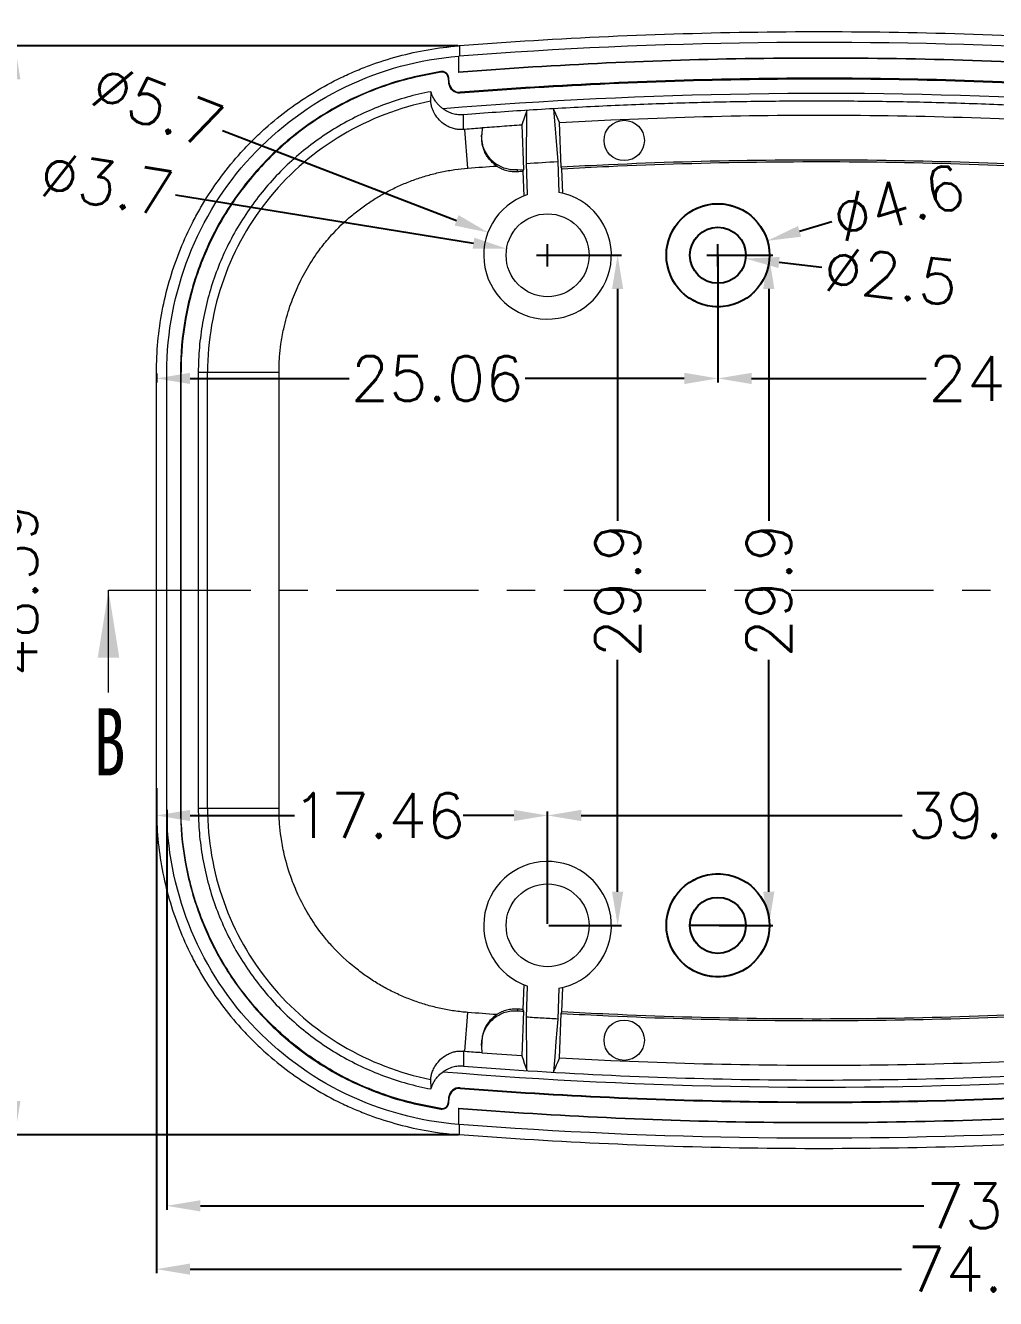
# Model space of a CAD drawing. Header units: inches. Extents: x 2768 to 3285, y 323 to 492.
# Drawn here: x 3093.3 to 3136.6, y 391.9 to 448.7 of the extents above; entities that cross this region are included whole.
import ezdxf

# ---------------------------------------------------------------- set-up
doc = ezdxf.new("R2010")
doc.units = ezdxf.units.IN
doc.linetypes.add('CENTER', pattern=[10.16, 6.35, -1.27, 1.27, -1.27])
doc.styles.add('SLDTEXTSTYLE6', font='TXT', dxfattribs={"width": 0.7})
doc.styles.get("Standard").update_dxf_attribs({"font": 'txt', "bigfont": 'gbcbig.shx'})
doc.dimstyles.new('2', dxfattribs={"dimtxt": 2, "dimasz": 1.5, "dimexe": 0.18, "dimexo": 0.0625, "dimgap": 0.1, "dimtad": 0, "dimzin": 12, "dimdsep": 46, "dimtxsty": 'Standard', "dimcen": 0.5, "dimclrd": 3, "dimclre": 3, "dimadec": 0, "dimazin": 0, "dimtfac": 1, "dimtofl": 0, "dimtmove": 0, "dimatfit": 3, "dimfxl": 1, "dimtolj": 1, "dimtzin": 0, "dimarcsym": 0})

# ---------------------------------------------------------------- blocks, each defined once
blk = doc.blocks.new('*D147')
at = {"color": 3, "lineweight": -2}
for p, q in [((3099.576, 413.708), (3099.576, 395.855)), ((3173.376, 411.323), (3173.376, 395.855)), ((3101.076, 396.035), (3133.376, 396.035)), ((3171.876, 396.035), (3139.576, 396.035))]:
    blk.add_line(p, q, dxfattribs=at)
at = {"color": 3}
for points in [[(3101.076, 396.285), (3101.076, 395.785), (3099.576, 396.035)], [(3171.876, 396.285), (3171.876, 395.785), (3173.376, 396.035)]]:
    blk.add_solid(points, dxfattribs=at)
at = {"layer": 'Defpoints', "color": 0}
for p in [(3099.576, 413.77), (3173.376, 411.385), (3099.576, 396.035)]:
    blk.add_point(p, dxfattribs=at)
at = {"color": 0, "insert": (3136.476, 396.035), "char_height": 2, "attachment_point": 5}
blk.add_mtext('\\A1;73.8', dxfattribs=at)
blk = doc.blocks.new('*D148')
at = {"color": 3, "lineweight": -2}
for p, q in [((3099.116, 413.708), (3099.116, 393.031)), ((3173.837, 411.323), (3173.837, 393.031)), ((3100.616, 393.211), (3132.376, 393.211)), ((3172.337, 393.211), (3140.576, 393.211))]:
    blk.add_line(p, q, dxfattribs=at)
at = {"color": 3}
for points in [[(3100.616, 393.461), (3100.616, 392.961), (3099.116, 393.211)], [(3172.337, 393.461), (3172.337, 392.961), (3173.837, 393.211)]]:
    blk.add_solid(points, dxfattribs=at)
at = {"layer": 'Defpoints', "color": 0}
for p in [(3099.116, 413.77), (3173.837, 411.385), (3173.837, 393.211)]:
    blk.add_point(p, dxfattribs=at)
at = {"color": 0, "insert": (3136.476, 393.211), "char_height": 2, "attachment_point": 5}
blk.add_mtext('\\A1;74.72', dxfattribs=at)
blk = doc.blocks.new('*D149')
at = {"color": 3, "lineweight": -2}
for p, q in [((3112.564, 447.793), (3092.614, 447.793)), ((3092.794, 446.293), (3092.794, 427.599)), ((3092.794, 400.706), (3092.794, 419.399)), ((3112.576, 399.206), (3092.614, 399.206))]:
    blk.add_line(p, q, dxfattribs=at)
at = {"color": 3}
for points in [[(3092.544, 446.293), (3093.044, 446.293), (3092.794, 447.793)], [(3092.544, 400.706), (3093.044, 400.706), (3092.794, 399.206)]]:
    blk.add_solid(points, dxfattribs=at)
at = {"layer": 'Defpoints', "color": 0}
for p in [(3092.794, 447.793), (3112.626, 447.793), (3112.638, 399.206)]:
    blk.add_point(p, dxfattribs=at)
at = {"color": 0, "insert": (3092.794, 423.499), "char_height": 2, "attachment_point": 5, "rotation": 90}
blk.add_mtext('\\A1;48.59', dxfattribs=at)
blk = doc.blocks.new('*D151')
at = {"color": 3, "lineweight": -2}
for p, q in [((3124.176, 438.387), (3124.176, 432.774)), ((3148.976, 438.387), (3148.976, 432.774)), ((3125.676, 432.954), (3133.476, 432.954)), ((3147.476, 432.954), (3139.676, 432.954))]:
    blk.add_line(p, q, dxfattribs=at)
at = {"color": 3}
for points in [[(3125.676, 433.204), (3125.676, 432.704), (3124.176, 432.954)], [(3147.476, 433.204), (3147.476, 432.704), (3148.976, 432.954)]]:
    blk.add_solid(points, dxfattribs=at)
at = {"layer": 'Defpoints', "color": 0}
for p in [(3124.176, 438.45), (3148.976, 438.45), (3148.976, 432.954)]:
    blk.add_point(p, dxfattribs=at)
at = {"color": 0, "insert": (3136.576, 432.954), "char_height": 2, "attachment_point": 5}
blk.add_mtext('\\A1;24.8', dxfattribs=at)
blk = doc.blocks.new('*D152')
at = {"color": 3, "lineweight": -2}
for p, q in [((3124.176, 438.387), (3124.176, 432.774)), ((3099.116, 433.167), (3099.116, 432.774)), ((3100.616, 432.954), (3107.713, 432.954)), ((3122.676, 432.954), (3115.579, 432.954))]:
    blk.add_line(p, q, dxfattribs=at)
at = {"color": 3}
for points in [[(3100.616, 433.204), (3100.616, 432.704), (3099.116, 432.954)], [(3122.676, 433.204), (3122.676, 432.704), (3124.176, 432.954)]]:
    blk.add_solid(points, dxfattribs=at)
at = {"layer": 'Defpoints', "color": 0}
for p in [(3124.176, 438.45), (3099.116, 433.229), (3099.116, 432.954)]:
    blk.add_point(p, dxfattribs=at)
at = {"color": 0, "insert": (3111.646, 432.954), "char_height": 2, "attachment_point": 5}
blk.add_mtext('\\A1;25.06', dxfattribs=at)
blk = doc.blocks.new('*D153')
at = {"color": 3, "lineweight": -2}
for p, q in [((3099.116, 414.678), (3099.116, 413.273)), ((3116.573, 408.612), (3116.573, 413.633)), ((3100.616, 413.453), (3105.271, 413.453)), ((3115.073, 413.453), (3112.804, 413.453))]:
    blk.add_line(p, q, dxfattribs=at)
at = {"color": 3}
for points in [[(3100.616, 413.703), (3100.616, 413.203), (3099.116, 413.453)], [(3115.073, 413.703), (3115.073, 413.203), (3116.573, 413.453)]]:
    blk.add_solid(points, dxfattribs=at)
at = {"layer": 'Defpoints', "color": 0}
for p in [(3099.116, 414.74), (3116.573, 413.453), (3116.573, 408.55)]:
    blk.add_point(p, dxfattribs=at)
at = {"color": 0, "insert": (3109.037, 413.453), "char_height": 2, "attachment_point": 5}
blk.add_mtext('\\A1;17.46', dxfattribs=at)
blk = doc.blocks.new('*D154')
at = {"color": 3, "lineweight": -2}
for p, q in [((3116.573, 408.612), (3116.573, 413.633)), ((3156.439, 411.062), (3156.439, 413.633)), ((3118.073, 413.453), (3132.406, 413.453)), ((3154.939, 413.453), (3140.606, 413.453))]:
    blk.add_line(p, q, dxfattribs=at)
at = {"color": 3}
for points in [[(3118.073, 413.703), (3118.073, 413.203), (3116.573, 413.453)], [(3154.939, 413.703), (3154.939, 413.203), (3156.439, 413.453)]]:
    blk.add_solid(points, dxfattribs=at)
at = {"layer": 'Defpoints', "color": 0}
for p in [(3156.439, 413.453), (3156.439, 411), (3116.573, 408.55)]:
    blk.add_point(p, dxfattribs=at)
at = {"color": 0, "insert": (3136.506, 413.453), "char_height": 2, "attachment_point": 5}
blk.add_mtext('\\A1;39.87', dxfattribs=at)
blk = doc.blocks.new('*D157')
at = {"color": 3, "lineweight": -2}
for p, q in [((3124.239, 438.45), (3126.628, 438.45)), ((3126.448, 436.95), (3126.448, 426.6)), ((3126.448, 410.05), (3126.448, 420.4)), ((3124.239, 408.55), (3126.628, 408.55))]:
    blk.add_line(p, q, dxfattribs=at)
at = {"color": 3}
for points in [[(3126.198, 436.95), (3126.698, 436.95), (3126.448, 438.45)], [(3126.198, 410.05), (3126.698, 410.05), (3126.448, 408.55)]]:
    blk.add_solid(points, dxfattribs=at)
at = {"layer": 'Defpoints', "color": 0}
for p in [(3124.176, 438.45), (3124.176, 408.55), (3126.448, 408.55)]:
    blk.add_point(p, dxfattribs=at)
at = {"color": 0, "insert": (3126.448, 423.5), "char_height": 2, "attachment_point": 5, "rotation": 90}
blk.add_mtext('\\A1;29.9', dxfattribs=at)
blk = doc.blocks.new('*D158')
at = {"color": 3, "lineweight": -2}
for p, q in [((3116.635, 438.45), (3119.88, 438.45)), ((3119.7, 436.95), (3119.7, 426.6)), ((3119.7, 410.05), (3119.7, 420.4)), ((3116.635, 408.55), (3119.88, 408.55))]:
    blk.add_line(p, q, dxfattribs=at)
at = {"color": 3}
for points in [[(3119.45, 436.95), (3119.95, 436.95), (3119.7, 438.45)], [(3119.45, 410.05), (3119.95, 410.05), (3119.7, 408.55)]]:
    blk.add_solid(points, dxfattribs=at)
at = {"layer": 'Defpoints', "color": 0}
for p in [(3116.573, 438.45), (3119.7, 438.45), (3116.573, 408.55)]:
    blk.add_point(p, dxfattribs=at)
at = {"color": 0, "insert": (3119.7, 423.5), "char_height": 2, "attachment_point": 5, "rotation": 90}
blk.add_mtext('\\A1;29.9', dxfattribs=at)
blk = doc.blocks.new('*D159')
at = {"color": 3, "lineweight": -2}
for p, q in [((3102.059, 444.011), (3112.511, 440.006)), ((3116.573, 437.95), (3116.573, 438.95)), ((3116.073, 438.45), (3117.073, 438.45))]:
    blk.add_line(p, q, dxfattribs=at)
at = {"color": 3}
blk.add_solid([(3112.6, 440.24), (3112.421, 439.773), (3113.912, 439.47)], dxfattribs=at)
at = {"layer": 'Defpoints', "color": 0}
for p in [(3113.912, 439.47), (3119.234, 437.43)]:
    blk.add_point(p, dxfattribs=at)
at = {"color": 0, "insert": (3099.164, 445.121), "char_height": 2, "attachment_point": 5, "rotation": 339.0336}
blk.add_mtext('\\A1;∅5.7', dxfattribs=at)
blk = doc.blocks.new('*D160')
at = {"color": 3, "lineweight": -2}
for p, q in [((3099.967, 441.143), (3113.266, 438.986)), ((3116.573, 437.95), (3116.573, 438.95)), ((3116.073, 438.45), (3117.073, 438.45))]:
    blk.add_line(p, q, dxfattribs=at)
at = {"color": 3}
blk.add_solid([(3113.306, 439.233), (3113.226, 438.739), (3114.747, 438.746)], dxfattribs=at)
at = {"layer": 'Defpoints', "color": 0}
for p in [(3114.747, 438.746), (3118.399, 438.154)]:
    blk.add_point(p, dxfattribs=at)
at = {"color": 0, "insert": (3096.907, 441.639), "char_height": 2, "attachment_point": 5, "rotation": 350.7873}
blk.add_mtext('\\A1;∅3.7', dxfattribs=at)
blk = doc.blocks.new('*D161')
at = {"color": 3, "lineweight": -2}
for p, q in [((3129.263, 439.938), (3127.823, 439.517)), ((3124.176, 437.95), (3124.176, 438.95)), ((3123.676, 438.45), (3124.676, 438.45))]:
    blk.add_line(p, q, dxfattribs=at)
at = {"color": 3}
blk.add_solid([(3127.753, 439.757), (3127.894, 439.277), (3126.384, 439.096)], dxfattribs=at)
at = {"layer": 'Defpoints', "color": 0}
for p in [(3126.384, 439.096), (3121.969, 437.804)]:
    blk.add_point(p, dxfattribs=at)
at = {"color": 0, "insert": (3132.238, 440.808), "char_height": 2, "attachment_point": 5, "rotation": 16.3053}
blk.add_mtext('\\A1;∅4.6', dxfattribs=at)
blk = doc.blocks.new('*D162')
at = {"color": 3, "lineweight": -2}
for p, q in [((3124.176, 437.95), (3124.176, 438.95)), ((3123.676, 438.45), (3124.676, 438.45)), ((3128.822, 437.899), (3126.907, 438.126))]:
    blk.add_line(p, q, dxfattribs=at)
at = {"color": 3}
blk.add_solid([(3126.937, 438.375), (3126.878, 437.878), (3125.418, 438.303)], dxfattribs=at)
at = {"layer": 'Defpoints', "color": 0}
for p in [(3122.935, 438.597), (3125.418, 438.303)]:
    blk.add_point(p, dxfattribs=at)
at = {"color": 0, "insert": (3131.901, 437.535), "char_height": 2, "attachment_point": 5, "rotation": 353.2441}
blk.add_mtext('\\A1;∅2.5', dxfattribs=at)

msp = doc.modelspace()

# ---------------------------------------------------------------- linework, layer by layer
at = {"color": 7, "linetype": 'Continuous', "lineweight": 15}
for p, q in [((3112.638, 447.794), (3112.638, 447.332)), ((3112.603, 447.329), (3112.631, 447.331)), ((3112.603, 447.329), (3112.603, 446.623)), ((3112.603, 447.329), (3112.603, 446.623)), ((3111.808, 446.645), (3111.814, 446.618)), ((3112.621, 446.605), (3112.603, 446.623)), ((3112.135, 446.374), (3112.163, 446.377)), ((3112.135, 446.374), (3112.156, 446.133)), ((3112.156, 446.133), (3112.184, 446.135)), ((3112.184, 446.135), (3112.163, 446.377)), ((3111.367, 445.749), (3111.354, 445.325)), ((3112.667, 445.726), (3112.669, 445.698)), ((3115.648, 444.915), (3115.42, 444.27)), ((3115.628, 442.547), (3115.648, 444.915)), ((3117.111, 444.373), (3116.837, 444.987)), ((3116.837, 444.987), (3117.026, 442.633)), ((3115.42, 444.27), (3115.491, 442.276)), ((3117.182, 442.378), (3117.111, 444.373)), ((3113.017, 442.337), (3112.883, 444.064)), ((3113.631, 443.796), (3113.63, 443.752)), ((3113.632, 443.838), (3113.631, 443.797)), ((3113.648, 444.147), (3113.632, 443.838)), ((3115.678, 441.156), (3115.628, 442.547)), ((3117.026, 442.633), (3117.076, 441.255)), ((3115.226, 442.189), (3115.228, 442.259)), ((3115.228, 442.259), (3115.491, 442.276)), ((3115.491, 442.276), (3115.466, 442.204)), ((3115.466, 442.204), (3115.506, 441.092)), ((3117.213, 442.309), (3117.182, 442.378)), ((3117.252, 441.218), (3117.213, 442.309)), ((3099.116, 413.77), (3099.116, 433.229)), ((3099.576, 413.77), (3099.576, 433.229)), ((3100.21, 433.229), (3100.182, 433.229)), ((3100.182, 433.229), (3100.182, 413.77)), ((3100.21, 413.77), (3100.21, 433.229)), ((3100.982, 433.229), (3100.982, 413.77)), ((3100.982, 433.229), (3101.395, 433.229)), ((3101.395, 413.77), (3101.395, 433.229)), ((3101.395, 433.229), (3104.586, 433.229)), ((3104.586, 413.77), (3104.586, 433.229)), ((3100.21, 413.77), (3100.182, 413.77)), ((3101.395, 413.77), (3100.982, 413.77)), ((3104.586, 413.77), (3101.395, 413.77)), ((3115.506, 405.907), (3115.466, 404.795)), ((3115.628, 404.452), (3115.678, 405.844)), ((3117.076, 405.744), (3117.026, 404.367)), ((3117.213, 404.69), (3117.252, 405.782)), ((3112.883, 402.935), (3113.017, 404.663)), ((3115.491, 404.724), (3115.42, 402.73)), ((3115.466, 404.795), (3115.491, 404.724)), ((3117.111, 402.627), (3117.182, 404.622)), ((3117.182, 404.622), (3117.213, 404.69)), ((3113.63, 403.248), (3113.631, 403.204)), ((3113.631, 403.203), (3113.632, 403.161)), ((3113.648, 402.852), (3113.632, 403.161)), ((3111.354, 401.674), (3111.367, 401.251)), ((3112.667, 401.274), (3112.669, 401.302)), ((3112.156, 400.867), (3112.135, 400.625)), ((3112.135, 400.625), (3112.163, 400.623)), ((3112.184, 400.865), (3112.156, 400.867)), ((3112.163, 400.623), (3112.184, 400.865)), ((3111.814, 400.382), (3111.808, 400.354)), ((3112.603, 400.377), (3112.621, 400.395)), ((3112.603, 400.376), (3112.603, 399.671)), ((3112.603, 400.376), (3112.603, 399.671)), ((3112.631, 399.668), (3112.603, 399.671)), ((3112.638, 399.206), (3112.638, 399.668)), ((3112.638, 399.206), (3112.595, 399.209))]:
    msp.add_line(p, q, dxfattribs=at)
at = {"color": 1, "linetype": 'CENTER', "lineweight": 0}
msp.add_line((3096.974, 423.5), (3176.206, 423.5), dxfattribs=at)
at = {"color": 7, "linetype": 'Continuous', "lineweight": 0}
msp.add_line((3096.974, 418.94), (3096.974, 423.5), dxfattribs=at)
msp.add_line((3125.426, 408.55), (3122.926, 408.55))
at = {"color": 7, "linetype": 'Continuous', "lineweight": 15, "flags": 128}
for points in [[(3112.638, 447.794), (3112.614, 447.792), (3112.595, 447.791)], [(3112.603, 447.329), (3112.617, 447.33), (3112.631, 447.331)], [(3115.226, 404.811), (3115.227, 404.776), (3115.228, 404.741)], [(3115.648, 402.085), (3115.644, 402.586), (3115.64, 403.088), (3115.634, 403.77), (3115.628, 404.452)], [(3117.026, 404.367), (3116.986, 403.868), (3116.946, 403.369), (3116.892, 402.691), (3116.837, 402.012)], [(3112.815, 402.94), (3112.817, 402.603), (3112.82, 402.265)], [(3115.42, 402.73), (3115.477, 402.568), (3115.534, 402.407), (3115.591, 402.246), (3115.648, 402.085)], [(3116.837, 402.012), (3116.906, 402.166), (3116.974, 402.32), (3117.042, 402.473), (3117.111, 402.627)]]:
    msp.add_lwpolyline(points, dxfattribs=at)
at = {"color": 7, "linetype": 'Continuous', "lineweight": 15}
for centre, radius in [((3119.993, 443.574), 0.9), ((3116.573, 438.45), 1.85), ((3116.573, 408.55), 1.85), ((3119.993, 403.426), 0.9)]:
    msp.add_circle(centre, radius, dxfattribs=at)
for centre, radius in [((3124.176, 438.45), 2.3), ((3124.176, 438.45), 1.25), ((3124.176, 408.55), 2.3), ((3124.176, 408.55), 1.25)]:
    msp.add_circle(centre, radius)
for centre, radius, start, end in [((3111.864, 446.351), 0.3, 5, 100.6121), ((3111.864, 446.351), 0.272, 5, 100.6121), ((3112.632, 446.174), 0.478, 185, 274.4184), ((3112.632, 446.174), 0.45, 185, 274.4184), ((3116.573, 438.45), 2.85, 108.2952, 79.841), ((3116.573, 408.55), 2.85, 280.159, 251.7048), ((3112.632, 400.825), 0.478, 85.5816, 175), ((3112.632, 400.825), 0.45, 85.5816, 175), ((3111.864, 400.649), 0.3, 259.3879, 355), ((3111.864, 400.649), 0.272, 259.3879, 355)]:
    msp.add_arc(centre, radius, start, end, dxfattribs=at)
for points in [[(3165.834, 444.633), (3148.317, 447.781), (3130.398, 448.704), (3112.631, 447.331)], [(3112.815, 444.059), (3112.817, 444.284), (3112.819, 444.509), (3112.82, 444.734)], [(3112.883, 444.064), (3112.861, 444.063), (3112.838, 444.061), (3112.815, 444.059)], [(3113.647, 444.122), (3113.393, 444.103), (3113.138, 444.084), (3112.883, 444.064)], [(3115.628, 442.547), (3116.094, 442.577), (3116.56, 442.606), (3117.026, 442.633)], [(3113.017, 442.337), (3113.446, 442.37), (3113.876, 442.402), (3114.306, 442.432)], [(3115.226, 442.189), (3115.306, 442.194), (3115.386, 442.199), (3115.466, 442.204)], [(3114.306, 404.567), (3113.876, 404.598), (3113.446, 404.63), (3113.017, 404.663)], [(3115.466, 404.795), (3115.386, 404.801), (3115.306, 404.806), (3115.226, 404.811)], [(3115.228, 404.741), (3115.315, 404.735), (3115.403, 404.729), (3115.491, 404.724)], [(3112.883, 402.935), (3112.861, 402.937), (3112.838, 402.939), (3112.815, 402.94)], [(3112.883, 402.935), (3113.138, 402.916), (3113.393, 402.896), (3113.647, 402.878)], [(3115.42, 402.73), (3114.829, 402.768), (3114.239, 402.809), (3113.648, 402.852)], [(3165.834, 402.367), (3148.317, 399.219), (3130.398, 398.296), (3112.631, 399.668)]]:
    msp.add_open_spline(points, degree=3, dxfattribs=at)
for points, knots in [([(3165.868, 445.095), (3161.495, 445.88), (3157.096, 446.529), (3148.243, 447.55), (3143.798, 447.92), (3137.116, 448.26), (3134.886, 448.338), (3130.423, 448.421), (3128.192, 448.427), (3121.517, 448.337), (3117.075, 448.136), (3112.638, 447.794)], [0.0008022, 0.0008022, 0.0008022, 0.0008022, 0.2499054, 0.2499054, 0.4999054, 0.4999054, 0.6249054, 0.6249054, 0.7499054, 0.7499054, 0.9991032, 0.9991032, 0.9991032, 0.9991032]), ([(3099.116, 433.229), (3099.116, 433.688), (3099.137, 434.145), (3099.222, 435.056), (3099.287, 435.511), (3099.541, 436.855), (3099.792, 437.724), (3100.287, 438.989), (3100.472, 439.405), (3100.781, 440.018), (3100.889, 440.22), (3101.113, 440.618), (3101.23, 440.813), (3101.833, 441.774), (3102.383, 442.492), (3103.155, 443.325), (3103.313, 443.489), (3103.639, 443.809), (3103.807, 443.966), (3104.318, 444.423), (3104.67, 444.709), (3105.763, 445.516), (3106.537, 445.984), (3107.564, 446.479), (3107.773, 446.574), (3108.194, 446.753), (3108.406, 446.838), (3109.046, 447.075), (3109.477, 447.213), (3110.787, 447.566), (3111.681, 447.72), (3112.595, 447.791)], [0, 0, 0, 0, 0.0625, 0.0625, 0.125, 0.125, 0.25, 0.25, 0.3125, 0.3125, 0.34375, 0.34375, 0.375, 0.375, 0.5, 0.5, 0.53125, 0.53125, 0.5625, 0.5625, 0.625, 0.625, 0.75, 0.75, 0.78125, 0.78125, 0.8125, 0.8125, 0.875, 0.875, 1, 1, 1, 1]), ([(3099.576, 433.229), (3099.576, 436.783), (3100.946, 440.263), (3104.534, 444.137), (3105.967, 445.197), (3109.143, 446.729), (3110.841, 447.19), (3112.603, 447.329)], [0.0012979, 0.0012979, 0.0012979, 0.0012979, 0.5012979, 0.5012979, 0.7512979, 0.7512979, 1, 1, 1, 1]), ([(3112.603, 446.623), (3117.023, 446.959), (3121.401, 447.168), (3125.805, 447.23), (3130.316, 447.295), (3134.835, 447.211), (3139.341, 446.981), (3143.847, 446.75), (3148.344, 446.373), (3152.829, 445.849), (3157.208, 445.338), (3161.545, 444.683), (3165.903, 443.905)], [0.0059305, 0.0059305, 0.0059305, 0.0059305, 0.25, 0.25, 0.25, 0.5, 0.5, 0.5, 0.75, 0.75, 0.75, 0.9940697, 0.9940697, 0.9940697, 0.9940697]), ([(3165.903, 443.905), (3161.545, 444.683), (3157.208, 445.338), (3152.829, 445.849), (3148.344, 446.373), (3143.847, 446.75), (3139.341, 446.981), (3134.835, 447.211), (3130.316, 447.295), (3125.805, 447.23), (3121.401, 447.168), (3117.023, 446.959), (3112.603, 446.623)], [0.0059305, 0.0059305, 0.0059305, 0.0059305, 0.2500003, 0.2500003, 0.2500003, 0.5000003, 0.5000003, 0.5000003, 0.7500003, 0.7500003, 0.7500003, 0.9940697, 0.9940697, 0.9940697, 0.9940697]), ([(3111.808, 446.645), (3111.409, 446.571), (3111.009, 446.5), (3110.218, 446.314), (3109.827, 446.203), (3108.677, 445.822), (3107.938, 445.502), (3106.874, 444.922), (3106.524, 444.71), (3105.852, 444.261), (3105.528, 444.023), (3104.591, 443.268), (3104.013, 442.711), (3103.218, 441.793), (3102.965, 441.473), (3102.494, 440.818), (3102.274, 440.482), (3101.661, 439.446), (3101.315, 438.721), (3100.89, 437.58), (3100.766, 437.194), (3100.555, 436.417), (3100.466, 436.026), (3100.254, 434.843), (3100.182, 434.042), (3100.182, 433.229)], [0, 0, 0, 0, 0.0625, 0.0625, 0.125, 0.125, 0.25, 0.25, 0.3125, 0.3125, 0.375, 0.375, 0.5, 0.5, 0.5625, 0.5625, 0.625, 0.625, 0.75, 0.75, 0.8125, 0.8125, 0.875, 0.875, 1, 1, 1, 1]), ([(3111.814, 446.618), (3111.414, 446.543), (3111.015, 446.473), (3110.225, 446.287), (3109.835, 446.177), (3108.687, 445.796), (3107.95, 445.476), (3106.888, 444.897), (3106.539, 444.687), (3105.868, 444.239), (3105.545, 444.001), (3104.609, 443.247), (3104.033, 442.691), (3103.239, 441.775), (3102.987, 441.456), (3102.517, 440.803), (3102.298, 440.467), (3101.686, 439.434), (3101.34, 438.71), (3100.917, 437.571), (3100.793, 437.186), (3100.582, 436.411), (3100.494, 436.02), (3100.282, 434.84), (3100.21, 434.041), (3100.21, 433.229)], [0, 0, 0, 0, 0.0625, 0.0625, 0.125, 0.125, 0.25, 0.25, 0.3125, 0.3125, 0.375, 0.375, 0.5, 0.5, 0.5625, 0.5625, 0.625, 0.625, 0.75, 0.75, 0.8125, 0.8125, 0.875, 0.875, 1, 1, 1, 1]), ([(3165.859, 442.999), (3163.669, 443.394), (3161.473, 443.758), (3157.07, 444.414), (3154.864, 444.706), (3148.232, 445.478), (3143.795, 445.851), (3134.906, 446.308), (3130.453, 446.392), (3121.553, 446.273), (3117.104, 446.068), (3112.667, 445.726)], [0, 0, 0, 0, 0.125, 0.125, 0.25, 0.25, 0.5, 0.5, 0.75, 0.75, 1, 1, 1, 1]), ([(3112.669, 445.698), (3117.106, 446.04), (3121.554, 446.246), (3130.453, 446.364), (3134.905, 446.28), (3143.793, 445.823), (3148.229, 445.45), (3154.86, 444.678), (3157.067, 444.386), (3161.468, 443.73), (3163.664, 443.366), (3165.854, 442.971)], [0, 0, 0, 0, 0.25, 0.25, 0.5, 0.5, 0.75, 0.75, 0.875, 0.875, 1, 1, 1, 1]), ([(3111.367, 445.749), (3110.647, 445.614), (3109.942, 445.418), (3108.907, 445.032), (3108.565, 444.887), (3107.898, 444.57), (3107.574, 444.398), (3106.626, 443.842), (3106.029, 443.418), (3105.187, 442.703), (3104.914, 442.45), (3104.395, 441.926), (3104.149, 441.654), (3103.447, 440.809), (3103.03, 440.207), (3102.481, 439.247), (3102.31, 438.916), (3102.001, 438.247), (3101.862, 437.908), (3101.49, 436.875), (3101.302, 436.167), (3101.111, 435.076), (3101.062, 434.707), (3100.998, 433.97), (3100.982, 433.6), (3100.982, 433.229)], [0, 0, 0, 0, 0.125, 0.125, 0.1875, 0.1875, 0.25, 0.25, 0.375, 0.375, 0.4375, 0.4375, 0.5, 0.5, 0.625, 0.625, 0.6875, 0.6875, 0.75, 0.75, 0.875, 0.875, 0.9375, 0.9375, 1, 1, 1, 1]), ([(3111.91, 444.984), (3111.878, 445.008), (3111.814, 445.056), (3111.726, 445.137), (3111.645, 445.225), (3111.548, 445.35), (3111.444, 445.521), (3111.393, 445.673), (3111.367, 445.749)], [0, 0, 0, 0, 0.1261, 0.25094, 0.375403, 0.500378, 0.747919, 1, 1, 1, 1]), ([(3166.444, 442.202), (3157.466, 443.844), (3148.387, 444.936), (3130.158, 445.87), (3121.013, 445.721), (3111.91, 444.984)], [0, 0, 0, 0, 0.5, 0.5, 1, 1, 1, 1]), ([(3111.354, 445.323), (3109.961, 445.047), (3108.621, 444.531), (3106.188, 443.088), (3105.099, 442.161), (3103.302, 439.975), (3102.59, 438.722), (3101.639, 436.055), (3101.395, 434.64), (3101.395, 433.229)], [0, 0, 0, 0, 0.25, 0.25, 0.5, 0.5, 0.75, 0.75, 1, 1, 1, 1]), ([(3112.815, 444.059), (3112.785, 444.057), (3112.726, 444.054), (3112.637, 444.056), (3112.55, 444.065), (3112.463, 444.079), (3112.337, 444.108), (3112.175, 444.166), (3111.947, 444.291), (3111.714, 444.494), (3111.538, 444.744), (3111.453, 444.93), (3111.409, 445.055), (3111.386, 445.137), (3111.368, 445.215), (3111.356, 445.285), (3111.355, 445.31), (3111.354, 445.323)], [0, 0, 0, 0, 0.025232, 0.050195, 0.075109, 0.100197, 0.125675, 0.187567, 0.251329, 0.367562, 0.501338, 0.62625, 0.684274, 0.750837, 0.814464, 0.898214, 1, 1, 1, 1]), ([(3111.91, 444.984), (3111.944, 444.962), (3112.012, 444.917), (3112.119, 444.861), (3112.23, 444.815), (3112.382, 444.766), (3112.58, 444.728), (3112.739, 444.732), (3112.82, 444.734)], [0, 0, 0, 0, 0.12687, 0.252335, 0.377309, 0.502716, 0.749304, 1, 1, 1, 1]), ([(3112.82, 444.734), (3113.308, 444.771), (3114.283, 444.844), (3115.747, 444.94), (3117.212, 445.027), (3118.678, 445.103), (3120.143, 445.168), (3121.61, 445.223), (3123.077, 445.268), (3124.545, 445.302), (3126.013, 445.326), (3127.482, 445.339), (3128.951, 445.342), (3130.421, 445.334), (3131.891, 445.316), (3133.362, 445.287), (3134.834, 445.248), (3136.306, 445.199), (3137.779, 445.139), (3139.641, 445.05), (3141.891, 444.92), (3144.528, 444.735), (3147.161, 444.516), (3149.792, 444.264), (3152.42, 443.978), (3155.045, 443.659), (3157.667, 443.307), (3160.286, 442.921), (3162.903, 442.504), (3164.643, 442.198), (3165.514, 442.045)], [0, 0, 0, 0, 0.027739, 0.055475, 0.08321, 0.110944, 0.13868, 0.166418, 0.19416, 0.221908, 0.249663, 0.277426, 0.305199, 0.332982, 0.360779, 0.388589, 0.416415, 0.444257, 0.472118, 0.499998, 0.549965, 0.599919, 0.649866, 0.699816, 0.749775, 0.799752, 0.849756, 0.899793, 0.949871, 1, 1, 1, 1]), ([(3113.648, 444.147), (3113.944, 444.169), (3114.534, 444.211), (3115.125, 444.25), (3115.42, 444.27)], [0, 0, 0, 0, 0.500939, 1, 1, 1, 1]), ([(3117.111, 444.373), (3117.874, 444.416), (3118.637, 444.455), (3121.6, 444.591), (3123.802, 444.656), (3128.204, 444.715), (3130.406, 444.709), (3134.811, 444.626), (3137.014, 444.549), (3143.615, 444.211), (3148.001, 443.844), (3153.763, 443.176), (3155.15, 443.001), (3156.536, 442.812)], [0.1053294, 0.1053294, 0.1053294, 0.1053294, 0.1462681, 0.1462681, 0.2642948, 0.2642948, 0.3823214, 0.3823214, 0.5003481, 0.5003481, 0.7364015, 0.7364015, 0.8113468, 0.8113468, 0.8113468, 0.8113468]), ([(3115.228, 442.259), (3115.189, 442.257), (3115.111, 442.254), (3114.991, 442.261), (3114.87, 442.277), (3114.748, 442.304), (3114.626, 442.341), (3114.507, 442.39), (3114.39, 442.45), (3114.278, 442.52), (3114.173, 442.6), (3114.036, 442.724), (3113.872, 442.921), (3113.721, 443.208), (3113.646, 443.495), (3113.628, 443.706), (3113.631, 443.806), (3113.632, 443.838)], [0, 0, 0, 0, 0.045789, 0.092872, 0.141153, 0.190512, 0.24081, 0.291889, 0.343575, 0.39568, 0.448007, 0.500356, 0.613661, 0.750193, 0.88074, 0.962174, 1, 1, 1, 1]), ([(3114.306, 442.432), (3114.278, 442.452), (3114.221, 442.49), (3114.143, 442.555), (3114.068, 442.626), (3113.975, 442.726), (3113.873, 442.863), (3113.765, 443.057), (3113.681, 443.284), (3113.63, 443.541), (3113.631, 443.71), (3113.631, 443.797)], [0, 0, 0, 0, 0.062139, 0.124302, 0.186842, 0.250115, 0.373846, 0.499726, 0.660791, 0.826205, 1, 1, 1, 1]), ([(3156.297, 440.826), (3154.956, 441.008), (3153.614, 441.177), (3147.898, 441.839), (3143.512, 442.206), (3136.912, 442.544), (3134.708, 442.621), (3130.304, 442.704), (3128.103, 442.71), (3123.7, 442.651), (3121.499, 442.586), (3118.593, 442.453), (3117.888, 442.417), (3117.182, 442.378)], [0.1084144, 0.1084144, 0.1084144, 0.1084144, 0.1809295, 0.1809295, 0.4169829, 0.4169829, 0.5350095, 0.5350095, 0.6530362, 0.6530362, 0.7710629, 0.7710629, 0.8089166, 0.8089166, 0.8089166, 0.8089166]), ([(3117.213, 442.309), (3117.909, 442.348), (3118.606, 442.384), (3121.502, 442.516), (3123.702, 442.581), (3128.103, 442.64), (3130.304, 442.634), (3134.706, 442.551), (3136.909, 442.474), (3143.507, 442.137), (3147.892, 441.77), (3153.597, 441.108), (3154.93, 440.941), (3156.261, 440.76)], [0.1088884, 0.1088884, 0.1088884, 0.1088884, 0.1462681, 0.1462681, 0.2642948, 0.2642948, 0.3823214, 0.3823214, 0.5003481, 0.5003481, 0.7364015, 0.7364015, 0.8084366, 0.8084366, 0.8084366, 0.8084366]), ([(3104.586, 433.229), (3104.586, 433.322), (3104.589, 433.553), (3104.612, 433.971), (3104.672, 434.529), (3104.807, 435.285), (3105.044, 436.137), (3105.402, 437.043), (3105.839, 437.887), (3106.327, 438.626), (3106.936, 439.384), (3107.535, 439.982), (3108.157, 440.487), (3108.633, 440.826), (3109.128, 441.133), (3109.643, 441.409), (3110.175, 441.652), (3110.721, 441.862), (3111.28, 442.037), (3111.851, 442.175), (3112.43, 442.28), (3112.821, 442.318), (3113.017, 442.337)], [0, 0, 0, 0, 0.020302, 0.050992, 0.092046, 0.14347, 0.219703, 0.286094, 0.357334, 0.428472, 0.480317, 0.571069, 0.613815, 0.656552, 0.699298, 0.742068, 0.784875, 0.827731, 0.870651, 0.913653, 0.956759, 1, 1, 1, 1]), ([(3114.306, 442.432), (3114.341, 442.41), (3114.411, 442.367), (3114.522, 442.312), (3114.637, 442.267), (3114.755, 442.231), (3114.873, 442.206), (3114.992, 442.19), (3115.11, 442.184), (3115.188, 442.187), (3115.226, 442.189)], [0, 0, 0, 0, 0.127902, 0.25585, 0.383387, 0.510065, 0.635452, 0.759144, 0.880771, 1, 1, 1, 1]), ([(3121.876, 438.45), (3121.876, 438.751), (3121.936, 439.052), (3122.167, 439.608), (3122.337, 439.863), (3122.763, 440.289), (3123.018, 440.46), (3123.574, 440.69), (3123.875, 440.75), (3124.477, 440.75), (3124.778, 440.69), (3125.335, 440.46), (3125.59, 440.289), (3126.015, 439.863), (3126.186, 439.608), (3126.416, 439.052), (3126.476, 438.751), (3126.476, 438.149), (3126.416, 437.848), (3126.186, 437.291), (3126.015, 437.036), (3125.59, 436.611), (3125.335, 436.44), (3124.778, 436.21), (3124.477, 436.15), (3123.875, 436.15), (3123.574, 436.21), (3123.018, 436.44), (3122.763, 436.611), (3122.337, 437.036), (3122.167, 437.291), (3121.936, 437.848), (3121.876, 438.149), (3121.876, 438.45)], [0, 0, 0, 0, 0.0625, 0.0625, 0.125, 0.125, 0.1875, 0.1875, 0.25, 0.25, 0.3125, 0.3125, 0.375, 0.375, 0.4375, 0.4375, 0.5, 0.5, 0.5625, 0.5625, 0.625, 0.625, 0.6875, 0.6875, 0.75, 0.75, 0.8125, 0.8125, 0.875, 0.875, 0.9375, 0.9375, 1, 1, 1, 1]), ([(3121.876, 438.45), (3121.876, 438.751), (3121.936, 439.052), (3122.167, 439.608), (3122.337, 439.863), (3122.763, 440.289), (3123.018, 440.46), (3123.574, 440.69), (3123.875, 440.75), (3124.477, 440.75), (3124.778, 440.69), (3125.335, 440.46), (3125.59, 440.289), (3126.015, 439.863), (3126.186, 439.608), (3126.416, 439.052), (3126.476, 438.751), (3126.476, 438.149), (3126.416, 437.848), (3126.186, 437.291), (3126.015, 437.036), (3125.59, 436.611), (3125.335, 436.44), (3124.778, 436.21), (3124.477, 436.15), (3123.875, 436.15), (3123.574, 436.21), (3123.018, 436.44), (3122.763, 436.611), (3122.337, 437.036), (3122.167, 437.291), (3121.936, 437.848), (3121.876, 438.149), (3121.876, 438.45)], [0, 0, 0, 0, 0.0625, 0.0625, 0.125, 0.125, 0.1875, 0.1875, 0.25, 0.25, 0.3125, 0.3125, 0.375, 0.375, 0.4375, 0.4375, 0.5, 0.5, 0.5625, 0.5625, 0.625, 0.625, 0.6875, 0.6875, 0.75, 0.75, 0.8125, 0.8125, 0.875, 0.875, 0.9375, 0.9375, 1, 1, 1, 1]), ([(3122.926, 438.45), (3122.926, 438.286), (3122.959, 438.123), (3123.084, 437.82), (3123.177, 437.682), (3123.408, 437.45), (3123.547, 437.358), (3123.849, 437.232), (3124.013, 437.2), (3124.34, 437.2), (3124.503, 437.232), (3124.806, 437.358), (3124.944, 437.45), (3125.176, 437.682), (3125.268, 437.82), (3125.394, 438.123), (3125.426, 438.286), (3125.426, 438.613), (3125.394, 438.777), (3125.268, 439.079), (3125.176, 439.218), (3124.944, 439.449), (3124.806, 439.542), (3124.503, 439.667), (3124.34, 439.7), (3124.013, 439.7), (3123.849, 439.667), (3123.547, 439.542), (3123.408, 439.449), (3123.177, 439.218), (3123.084, 439.079), (3122.959, 438.777), (3122.926, 438.613), (3122.926, 438.45)], [0, 0, 0, 0, 0.0625, 0.0625, 0.125, 0.125, 0.1875, 0.1875, 0.25, 0.25, 0.3125, 0.3125, 0.375, 0.375, 0.4375, 0.4375, 0.5, 0.5, 0.5625, 0.5625, 0.625, 0.625, 0.6875, 0.6875, 0.75, 0.75, 0.8125, 0.8125, 0.875, 0.875, 0.9375, 0.9375, 1, 1, 1, 1]), ([(3122.926, 438.45), (3122.926, 438.286), (3122.959, 438.123), (3123.084, 437.82), (3123.177, 437.682), (3123.408, 437.45), (3123.547, 437.358), (3123.849, 437.232), (3124.013, 437.2), (3124.34, 437.2), (3124.503, 437.232), (3124.806, 437.358), (3124.944, 437.45), (3125.176, 437.682), (3125.268, 437.82), (3125.394, 438.123), (3125.426, 438.286), (3125.426, 438.613), (3125.394, 438.777), (3125.268, 439.079), (3125.176, 439.218), (3124.944, 439.449), (3124.806, 439.542), (3124.503, 439.667), (3124.34, 439.7), (3124.013, 439.7), (3123.849, 439.667), (3123.547, 439.542), (3123.408, 439.449), (3123.177, 439.218), (3123.084, 439.079), (3122.959, 438.777), (3122.926, 438.613), (3122.926, 438.45)], [0, 0, 0, 0, 0.0625, 0.0625, 0.125, 0.125, 0.1875, 0.1875, 0.25, 0.25, 0.3125, 0.3125, 0.375, 0.375, 0.4375, 0.4375, 0.5, 0.5, 0.5625, 0.5625, 0.625, 0.625, 0.6875, 0.6875, 0.75, 0.75, 0.8125, 0.8125, 0.875, 0.875, 0.9375, 0.9375, 1, 1, 1, 1]), ([(3099.116, 413.77), (3099.116, 413.312), (3099.137, 412.855), (3099.222, 411.944), (3099.287, 411.488), (3099.541, 410.145), (3099.792, 409.276), (3100.287, 408.01), (3100.472, 407.595), (3100.781, 406.982), (3100.889, 406.779), (3101.113, 406.382), (3101.23, 406.187), (3101.833, 405.225), (3102.383, 404.508), (3103.155, 403.675), (3103.313, 403.511), (3103.639, 403.191), (3103.807, 403.034), (3104.318, 402.577), (3104.67, 402.29), (3105.763, 401.484), (3106.537, 401.016), (3107.564, 400.52), (3107.773, 400.426), (3108.194, 400.246), (3108.406, 400.162), (3109.046, 399.924), (3109.477, 399.787), (3110.787, 399.434), (3111.681, 399.28), (3112.595, 399.209)], [0, 0, 0, 0, 0.0625, 0.0625, 0.125, 0.125, 0.25, 0.25, 0.3125, 0.3125, 0.34375, 0.34375, 0.375, 0.375, 0.5, 0.5, 0.53125, 0.53125, 0.5625, 0.5625, 0.625, 0.625, 0.75, 0.75, 0.78125, 0.78125, 0.8125, 0.8125, 0.875, 0.875, 1, 1, 1, 1]), ([(3112.603, 399.671), (3110.841, 399.81), (3109.143, 400.27), (3105.967, 401.802), (3104.534, 402.863), (3100.946, 406.737), (3099.576, 410.216), (3099.576, 413.77)], [0, 0, 0, 0, 0.2487021, 0.2487021, 0.4987021, 0.4987021, 0.9987021, 0.9987021, 0.9987021, 0.9987021]), ([(3100.182, 413.77), (3100.182, 412.957), (3100.254, 412.157), (3100.466, 410.974), (3100.555, 410.582), (3100.766, 409.806), (3100.89, 409.42), (3101.315, 408.278), (3101.661, 407.553), (3102.274, 406.518), (3102.494, 406.181), (3102.965, 405.527), (3103.218, 405.207), (3104.013, 404.289), (3104.591, 403.732), (3105.528, 402.977), (3105.852, 402.738), (3106.524, 402.289), (3106.874, 402.078), (3107.938, 401.498), (3108.677, 401.178), (3109.827, 400.796), (3110.218, 400.685), (3111.009, 400.5), (3111.409, 400.429), (3111.808, 400.354)], [0, 0, 0, 0, 0.125, 0.125, 0.1875, 0.1875, 0.25, 0.25, 0.375, 0.375, 0.4375, 0.4375, 0.5, 0.5, 0.625, 0.625, 0.6875, 0.6875, 0.75, 0.75, 0.875, 0.875, 0.9375, 0.9375, 1, 1, 1, 1]), ([(3111.814, 400.382), (3111.414, 400.457), (3111.015, 400.527), (3110.225, 400.712), (3109.835, 400.823), (3108.687, 401.204), (3107.95, 401.523), (3106.888, 402.102), (3106.539, 402.313), (3105.868, 402.761), (3105.545, 402.999), (3104.609, 403.753), (3104.033, 404.309), (3103.239, 405.224), (3102.987, 405.544), (3102.517, 406.197), (3102.298, 406.533), (3101.686, 407.566), (3101.34, 408.289), (3100.917, 409.428), (3100.793, 409.814), (3100.582, 410.589), (3100.494, 410.979), (3100.282, 412.16), (3100.21, 412.959), (3100.21, 413.77)], [0, 0, 0, 0, 0.0625, 0.0625, 0.125, 0.125, 0.25, 0.25, 0.3125, 0.3125, 0.375, 0.375, 0.5, 0.5, 0.5625, 0.5625, 0.625, 0.625, 0.75, 0.75, 0.8125, 0.8125, 0.875, 0.875, 1, 1, 1, 1]), ([(3100.982, 413.77), (3100.982, 413.399), (3100.998, 413.03), (3101.062, 412.292), (3101.111, 411.924), (3101.302, 410.832), (3101.49, 410.125), (3101.862, 409.092), (3102.001, 408.753), (3102.31, 408.084), (3102.481, 407.753), (3103.03, 406.792), (3103.447, 406.191), (3104.149, 405.346), (3104.395, 405.074), (3104.914, 404.549), (3105.187, 404.296), (3106.029, 403.581), (3106.626, 403.158), (3107.574, 402.602), (3107.898, 402.43), (3108.565, 402.112), (3108.907, 401.967), (3109.942, 401.581), (3110.647, 401.386), (3111.367, 401.251)], [0, 0, 0, 0, 0.0625, 0.0625, 0.125, 0.125, 0.25, 0.25, 0.3125, 0.3125, 0.375, 0.375, 0.5, 0.5, 0.5625, 0.5625, 0.625, 0.625, 0.75, 0.75, 0.8125, 0.8125, 0.875, 0.875, 1, 1, 1, 1]), ([(3101.395, 413.77), (3101.395, 412.36), (3101.639, 410.945), (3102.59, 408.277), (3103.302, 407.024), (3105.099, 404.839), (3106.188, 403.912), (3108.621, 402.469), (3109.961, 401.952), (3111.354, 401.677)], [0, 0, 0, 0, 0.25, 0.25, 0.5, 0.5, 0.75, 0.75, 1, 1, 1, 1]), ([(3113.017, 404.663), (3112.915, 404.672), (3112.712, 404.689), (3112.409, 404.729), (3112.107, 404.778), (3111.809, 404.837), (3111.512, 404.906), (3111.218, 404.985), (3110.928, 405.073), (3110.64, 405.171), (3110.356, 405.278), (3110.077, 405.394), (3109.801, 405.519), (3109.529, 405.653), (3109.262, 405.795), (3109, 405.947), (3108.743, 406.106), (3108.492, 406.275), (3108.246, 406.451), (3107.701, 406.871), (3107.127, 407.408), (3106.467, 408.187), (3105.963, 408.903), (3105.499, 409.752), (3105.101, 410.693), (3104.833, 411.593), (3104.677, 412.429), (3104.612, 413.023), (3104.588, 413.452), (3104.586, 413.683), (3104.586, 413.77)], [0, 0, 0, 0, 0.022443, 0.044845, 0.067211, 0.089547, 0.111855, 0.134138, 0.156401, 0.178645, 0.200872, 0.223085, 0.245285, 0.267474, 0.289654, 0.311827, 0.333994, 0.356158, 0.37832, 0.400483, 0.507556, 0.550171, 0.624889, 0.699679, 0.762487, 0.849386, 0.905475, 0.949275, 0.980794, 1, 1, 1, 1]), ([(3121.876, 408.55), (3121.876, 408.851), (3121.936, 409.152), (3122.167, 409.708), (3122.337, 409.963), (3122.763, 410.389), (3123.018, 410.56), (3123.574, 410.79), (3123.875, 410.85), (3124.477, 410.85), (3124.778, 410.79), (3125.335, 410.56), (3125.59, 410.389), (3126.015, 409.963), (3126.186, 409.708), (3126.416, 409.152), (3126.476, 408.851), (3126.476, 408.249), (3126.416, 407.948), (3126.186, 407.391), (3126.015, 407.136), (3125.59, 406.711), (3125.335, 406.54), (3124.778, 406.31), (3124.477, 406.25), (3123.875, 406.25), (3123.574, 406.31), (3123.018, 406.54), (3122.763, 406.711), (3122.337, 407.136), (3122.167, 407.391), (3121.936, 407.948), (3121.876, 408.249), (3121.876, 408.55)], [0, 0, 0, 0, 0.0625, 0.0625, 0.125, 0.125, 0.1875, 0.1875, 0.25, 0.25, 0.3125, 0.3125, 0.375, 0.375, 0.4375, 0.4375, 0.5, 0.5, 0.5625, 0.5625, 0.625, 0.625, 0.6875, 0.6875, 0.75, 0.75, 0.8125, 0.8125, 0.875, 0.875, 0.9375, 0.9375, 1, 1, 1, 1]), ([(3122.926, 408.55), (3122.926, 408.386), (3122.959, 408.223), (3123.084, 407.92), (3123.177, 407.782), (3123.408, 407.55), (3123.547, 407.458), (3123.849, 407.332), (3124.013, 407.3), (3124.34, 407.3), (3124.503, 407.332), (3124.806, 407.458), (3124.944, 407.55), (3125.176, 407.782), (3125.268, 407.92), (3125.394, 408.223), (3125.426, 408.386), (3125.426, 408.713), (3125.394, 408.877), (3125.268, 409.179), (3125.176, 409.318), (3124.944, 409.549), (3124.806, 409.642), (3124.503, 409.767), (3124.34, 409.8), (3124.013, 409.8), (3123.849, 409.767), (3123.547, 409.642), (3123.408, 409.549), (3123.177, 409.318), (3123.084, 409.179), (3122.959, 408.877), (3122.926, 408.713), (3122.926, 408.55)], [0, 0, 0, 0, 0.0625, 0.0625, 0.125, 0.125, 0.1875, 0.1875, 0.25, 0.25, 0.3125, 0.3125, 0.375, 0.375, 0.4375, 0.4375, 0.5, 0.5, 0.5625, 0.5625, 0.625, 0.625, 0.6875, 0.6875, 0.75, 0.75, 0.8125, 0.8125, 0.875, 0.875, 0.9375, 0.9375, 1, 1, 1, 1]), ([(3117.182, 404.622), (3117.888, 404.582), (3118.593, 404.547), (3121.499, 404.414), (3123.7, 404.349), (3128.103, 404.29), (3130.304, 404.296), (3134.708, 404.378), (3136.912, 404.455), (3143.512, 404.793), (3147.898, 405.16), (3153.614, 405.823), (3154.956, 405.992), (3156.297, 406.174)], [0.1084144, 0.1084144, 0.1084144, 0.1084144, 0.1462681, 0.1462681, 0.2642948, 0.2642948, 0.3823214, 0.3823214, 0.5003481, 0.5003481, 0.7364015, 0.7364015, 0.8089166, 0.8089166, 0.8089166, 0.8089166]), ([(3156.261, 406.24), (3154.93, 406.059), (3153.597, 405.891), (3147.892, 405.23), (3143.507, 404.863), (3136.909, 404.525), (3134.706, 404.448), (3130.304, 404.366), (3128.103, 404.36), (3123.702, 404.419), (3121.502, 404.484), (3118.606, 404.616), (3117.909, 404.651), (3117.213, 404.69)], [0.1088884, 0.1088884, 0.1088884, 0.1088884, 0.1809235, 0.1809235, 0.4169768, 0.4169768, 0.5350035, 0.5350035, 0.6530302, 0.6530302, 0.7710569, 0.7710569, 0.8084366, 0.8084366, 0.8084366, 0.8084366]), ([(3111.91, 402.016), (3121.013, 401.279), (3130.158, 401.13), (3148.387, 402.064), (3157.466, 403.156), (3166.444, 404.798)], [0, 0, 0, 0, 0.5, 0.5, 1, 1, 1, 1]), ([(3112.82, 402.265), (3117.218, 401.927), (3121.621, 401.725), (3130.436, 401.608), (3134.851, 401.691), (3143.655, 402.142), (3148.048, 402.509), (3154.622, 403.271), (3156.808, 403.56), (3161.169, 404.206), (3163.344, 404.565), (3165.514, 404.955)], [0, 0, 0, 0, 0.25, 0.25, 0.5, 0.5, 0.75, 0.75, 0.875, 0.875, 1, 1, 1, 1]), ([(3113.632, 403.161), (3113.631, 403.193), (3113.628, 403.294), (3113.646, 403.505), (3113.721, 403.792), (3113.872, 404.079), (3114.065, 404.31), (3114.274, 404.484), (3114.503, 404.614), (3114.744, 404.7), (3114.988, 404.745), (3115.149, 404.742), (3115.228, 404.741)], [0, 0, 0, 0, 0.037864, 0.119336, 0.249919, 0.386497, 0.499869, 0.604486, 0.708221, 0.809551, 0.907153, 1, 1, 1, 1]), ([(3114.306, 404.567), (3114.197, 404.483), (3113.981, 404.314), (3113.766, 403.967), (3113.641, 403.6), (3113.637, 403.363), (3113.634, 403.247)], [0, 0, 0, 0, 0.257492, 0.514602, 0.762934, 1, 1, 1, 1]), ([(3115.226, 404.811), (3115.188, 404.813), (3115.11, 404.816), (3114.992, 404.809), (3114.873, 404.794), (3114.755, 404.768), (3114.637, 404.733), (3114.522, 404.687), (3114.411, 404.633), (3114.341, 404.589), (3114.306, 404.567)], [0, 0, 0, 0, 0.1192294, 0.2408559, 0.3645481, 0.4899352, 0.6166129, 0.7441502, 0.8720983, 1, 1, 1, 1]), ([(3112.667, 401.274), (3117.104, 400.931), (3121.553, 400.726), (3130.453, 400.607), (3134.906, 400.692), (3143.795, 401.149), (3148.232, 401.522), (3154.864, 402.293), (3157.07, 402.586), (3161.473, 403.242), (3163.669, 403.606), (3165.859, 404.001)], [0, 0, 0, 0, 0.25, 0.25, 0.5, 0.5, 0.75, 0.75, 0.875, 0.875, 1, 1, 1, 1]), ([(3112.669, 401.302), (3117.106, 400.959), (3121.554, 400.754), (3130.453, 400.635), (3134.905, 400.72), (3143.793, 401.177), (3148.229, 401.549), (3154.86, 402.321), (3157.067, 402.614), (3161.468, 403.269), (3163.664, 403.633), (3165.854, 404.028)], [0, 0, 0, 0, 0.25, 0.25, 0.5, 0.5, 0.75, 0.75, 0.875, 0.875, 1, 1, 1, 1]), ([(3117.026, 404.367), (3116.794, 404.381), (3116.328, 404.408), (3115.862, 404.438), (3115.628, 404.452)], [0, 0, 0, 0, 0.499256, 1, 1, 1, 1]), ([(3156.536, 404.188), (3155.15, 403.998), (3153.763, 403.823), (3148.001, 403.155), (3143.615, 402.788), (3137.014, 402.45), (3134.811, 402.373), (3130.406, 402.29), (3128.204, 402.285), (3123.802, 402.344), (3121.6, 402.409), (3118.637, 402.544), (3117.874, 402.583), (3117.111, 402.627)], [0.1053294, 0.1053294, 0.1053294, 0.1053294, 0.1802747, 0.1802747, 0.416328, 0.416328, 0.5343547, 0.5343547, 0.6523814, 0.6523814, 0.7704081, 0.7704081, 0.8113468, 0.8113468, 0.8113468, 0.8113468]), ([(3111.354, 401.677), (3111.354, 401.683), (3111.354, 401.694), (3111.358, 401.723), (3111.363, 401.756), (3111.37, 401.792), (3111.378, 401.827), (3111.39, 401.877), (3111.409, 401.944), (3111.453, 402.069), (3111.538, 402.256), (3111.714, 402.506), (3111.947, 402.709), (3112.175, 402.834), (3112.354, 402.898), (3112.52, 402.932), (3112.667, 402.947), (3112.766, 402.943), (3112.815, 402.94)], [0, 0, 0, 0, 0.053002, 0.101818, 0.146108, 0.185589, 0.220027, 0.249235, 0.315784, 0.373821, 0.498731, 0.632492, 0.748738, 0.812486, 0.874391, 0.916596, 0.958125, 1, 1, 1, 1]), ([(3112.603, 400.377), (3117.023, 400.041), (3121.401, 399.832), (3125.805, 399.769), (3130.316, 399.705), (3134.835, 399.788), (3139.341, 400.019), (3143.847, 400.249), (3148.344, 400.627), (3152.829, 401.151), (3157.208, 401.662), (3161.545, 402.317), (3165.903, 403.094)], [0.0059305, 0.0059305, 0.0059305, 0.0059305, 0.25, 0.25, 0.25, 0.5, 0.5, 0.5, 0.75, 0.75, 0.75, 0.9940697, 0.9940697, 0.9940697, 0.9940697]), ([(3165.903, 403.094), (3161.545, 402.317), (3157.208, 401.662), (3152.829, 401.151), (3148.344, 400.627), (3143.847, 400.249), (3139.341, 400.019), (3134.835, 399.788), (3130.316, 399.705), (3125.805, 399.769), (3121.401, 399.832), (3117.023, 400.041), (3112.603, 400.377)], [0.0059305, 0.0059305, 0.0059305, 0.0059305, 0.2500004, 0.2500004, 0.2500004, 0.5000004, 0.5000004, 0.5000004, 0.7500004, 0.7500004, 0.7500004, 0.9940699, 0.9940699, 0.9940699, 0.9940699]), ([(3112.82, 402.265), (3112.78, 402.267), (3112.7, 402.271), (3112.58, 402.264), (3112.462, 402.248), (3112.306, 402.213), (3112.116, 402.145), (3111.979, 402.059), (3111.91, 402.016)], [0, 0, 0, 0, 0.1253491, 0.2495145, 0.3733845, 0.4978536, 0.7464806, 1, 1, 1, 1]), ([(3111.367, 401.251), (3111.411, 401.406), (3111.48, 401.549), (3111.666, 401.811), (3111.779, 401.923), (3111.91, 402.016)], [0, 0, 0, 0, 0.5, 0.5, 1, 1, 1, 1]), ([(3165.868, 401.905), (3161.495, 401.12), (3157.096, 400.47), (3148.243, 399.449), (3143.798, 399.08), (3137.116, 398.74), (3134.886, 398.662), (3130.423, 398.579), (3128.192, 398.573), (3121.517, 398.662), (3117.075, 398.864), (3112.638, 399.206)], [0.0008022, 0.0008022, 0.0008022, 0.0008022, 0.2499054, 0.2499054, 0.4999054, 0.4999054, 0.6249054, 0.6249054, 0.7499054, 0.7499054, 0.9991032, 0.9991032, 0.9991032, 0.9991032])]:
    msp.add_open_spline(points, degree=3, knots=knots, dxfattribs=at)
at = {"color": 7, "linetype": 'Continuous', "lineweight": 0}
msp.add_solid([(3096.974, 423.5), (3096.494, 420.5), (3097.454, 420.5)], dxfattribs=at)

# ---------------------------------------------------------------- texts
at = {"color": 7, "linetype": 'Continuous', "insert": (3096.308, 418.239), "char_height": 3, "attachment_point": 1, "style": 'SLDTEXTSTYLE6'}
msp.add_mtext('B', dxfattribs=at)

# ---------------------------------------------------------------- dimensions: what is measured, and where the dimension line sits
for base, p1, p2, picture, middle in [((3092.794, 447.793), (3112.638, 399.206), (3112.626, 447.793), '*D149', (3092.794, 423.499)), ((3119.7, 438.45), (3116.573, 408.55), (3116.573, 438.45), '*D158', (3119.7, 423.5)), ((3126.448, 408.55), (3124.176, 438.45), (3124.176, 408.55), '*D157', (3126.448, 423.5))]:
    dim = msp.add_linear_dim(base=base, p1=p1, p2=p2, angle=90, dimstyle='2')
    dim.commit()
    dim.dimension.update_dxf_attribs({"geometry": picture, "text_midpoint": middle})
for p1, p2, picture, middle in [((3119.234, 437.43), (3113.912, 439.47), '*D159', (3099.164, 445.121)), ((3118.399, 438.154), (3114.747, 438.746), '*D160', (3096.907, 441.639)), ((3122.935, 438.597), (3125.418, 438.303), '*D162', (3131.901, 437.535))]:
    dim = msp.add_diameter_dim_2p(p1=p1, p2=p2, dimstyle='2')
    dim.commit()
    dim.dimension.update_dxf_attribs({"geometry": picture, "text_midpoint": middle, "dimtype": 163})
dim = msp.add_diameter_dim_2p(p1=(3121.969, 437.804), p2=(3126.384, 439.096), dimstyle='2')
dim.commit()
dim.dimension.update_dxf_attribs({"geometry": '*D161', "text_midpoint": (3132.238, 440.808)})
for base, p1, p2, picture, middle in [((3099.116, 432.954), (3124.176, 438.45), (3099.116, 433.229), '*D152', (3111.646, 432.954)), ((3148.976, 432.954), (3124.176, 438.45), (3148.976, 438.45), '*D151', (3136.576, 432.954)), ((3156.439, 413.453), (3116.573, 408.55), (3156.439, 411), '*D154', (3136.506, 413.453))]:
    dim = msp.add_linear_dim(base=base, p1=p1, p2=p2, dimstyle='2')
    dim.commit()
    dim.dimension.update_dxf_attribs({"geometry": picture, "text_midpoint": middle})
for base, p1, p2, picture, middle in [((3116.573, 413.453), (3099.116, 414.74), (3116.573, 408.55), '*D153', (3109.037, 413.453)), ((3173.837, 393.211), (3099.116, 413.77), (3173.837, 411.385), '*D148', (3136.476, 393.211)), ((3099.576, 396.035), (3173.376, 411.385), (3099.576, 413.77), '*D147', (3136.476, 396.035))]:
    dim = msp.add_linear_dim(base=base, p1=p1, p2=p2, dimstyle='2')
    dim.commit()
    dim.dimension.update_dxf_attribs({"geometry": picture, "text_midpoint": middle, "dimtype": 160})

doc.saveas('drawing.dxf')
